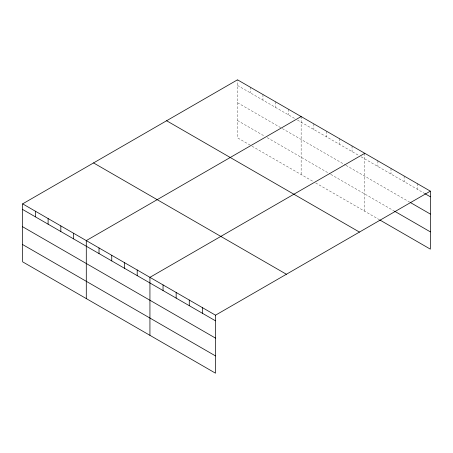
<?xml version="1.0" encoding="UTF-8"?>
<svg xmlns="http://www.w3.org/2000/svg" width="453" height="453" viewBox="0 0 453 453"><rect width="100%" height="100%" fill="white"/><g stroke="black" fill="none" stroke-linecap="round" stroke-linejoin="round"><path stroke-width="0.34" stroke-dasharray="2.27 1.7" d="M237.502 85.441L295.079 118.686M297.502 120.085L358.719 155.43M361.143 156.829L424.988 193.686M237.502 102.723L281.743 128.267M282.349 128.618L345.384 165.011M345.99 165.362L409.489 202.021M237.502 120.526L264.773 136.274M267.196 137.672L330.231 174.065M330.837 174.416L393.991 210.871M250.226 145.153L237.502 137.808L237.502 79.813M252.049 146.206L313.867 181.896M315.684 182.95L379.087 219.552M417.236 183.578L417.236 189.212M404.121 176.007L404.121 181.642M391.007 168.437L391.007 174.071M377.893 160.866L377.893 166.5M364.778 153.295L364.778 211.291M352.055 145.945L352.055 151.579M339.325 138.601L339.325 144.23M326.596 131.251L326.596 136.88M313.867 123.901L313.867 129.535M301.143 116.551L301.143 174.547M288.414 109.207L288.414 114.836M275.684 101.857L275.684 107.486M262.955 94.507L262.955 100.141M250.226 87.157L250.226 92.791"/><path stroke-width="0.68" d="M430.35 191.149L237.502 79.813L22.65 203.856L22.65 261.851L215.498 373.187L215.498 315.192L430.35 191.149L430.35 249.144L379.682 219.898M301.143 116.551L86.291 240.594L86.291 298.589M364.778 153.295L149.932 277.338L149.932 335.333M424.988 193.686L430.35 196.783M410.084 202.361L430.35 214.065M394.586 211.217L430.35 231.868M166.602 120.747L359.45 232.083M93.55 162.921L286.398 274.258M22.65 203.856L215.498 315.192M22.65 209.484L215.498 320.826M22.65 226.766L215.498 338.108M22.65 244.569L215.498 355.911M202.383 307.621L202.383 313.255M189.275 300.05L189.275 305.684M176.16 292.479L176.16 298.114M163.046 284.909L163.046 290.543M137.202 269.988L137.202 275.622M124.473 262.644L124.473 268.272M111.749 255.294L111.749 260.922M99.02 247.944L99.02 253.578M73.562 233.25L73.562 238.878M60.832 225.9L60.832 231.528M48.109 218.55L48.109 224.184M35.379 211.2L35.379 216.834"/></g></svg>
